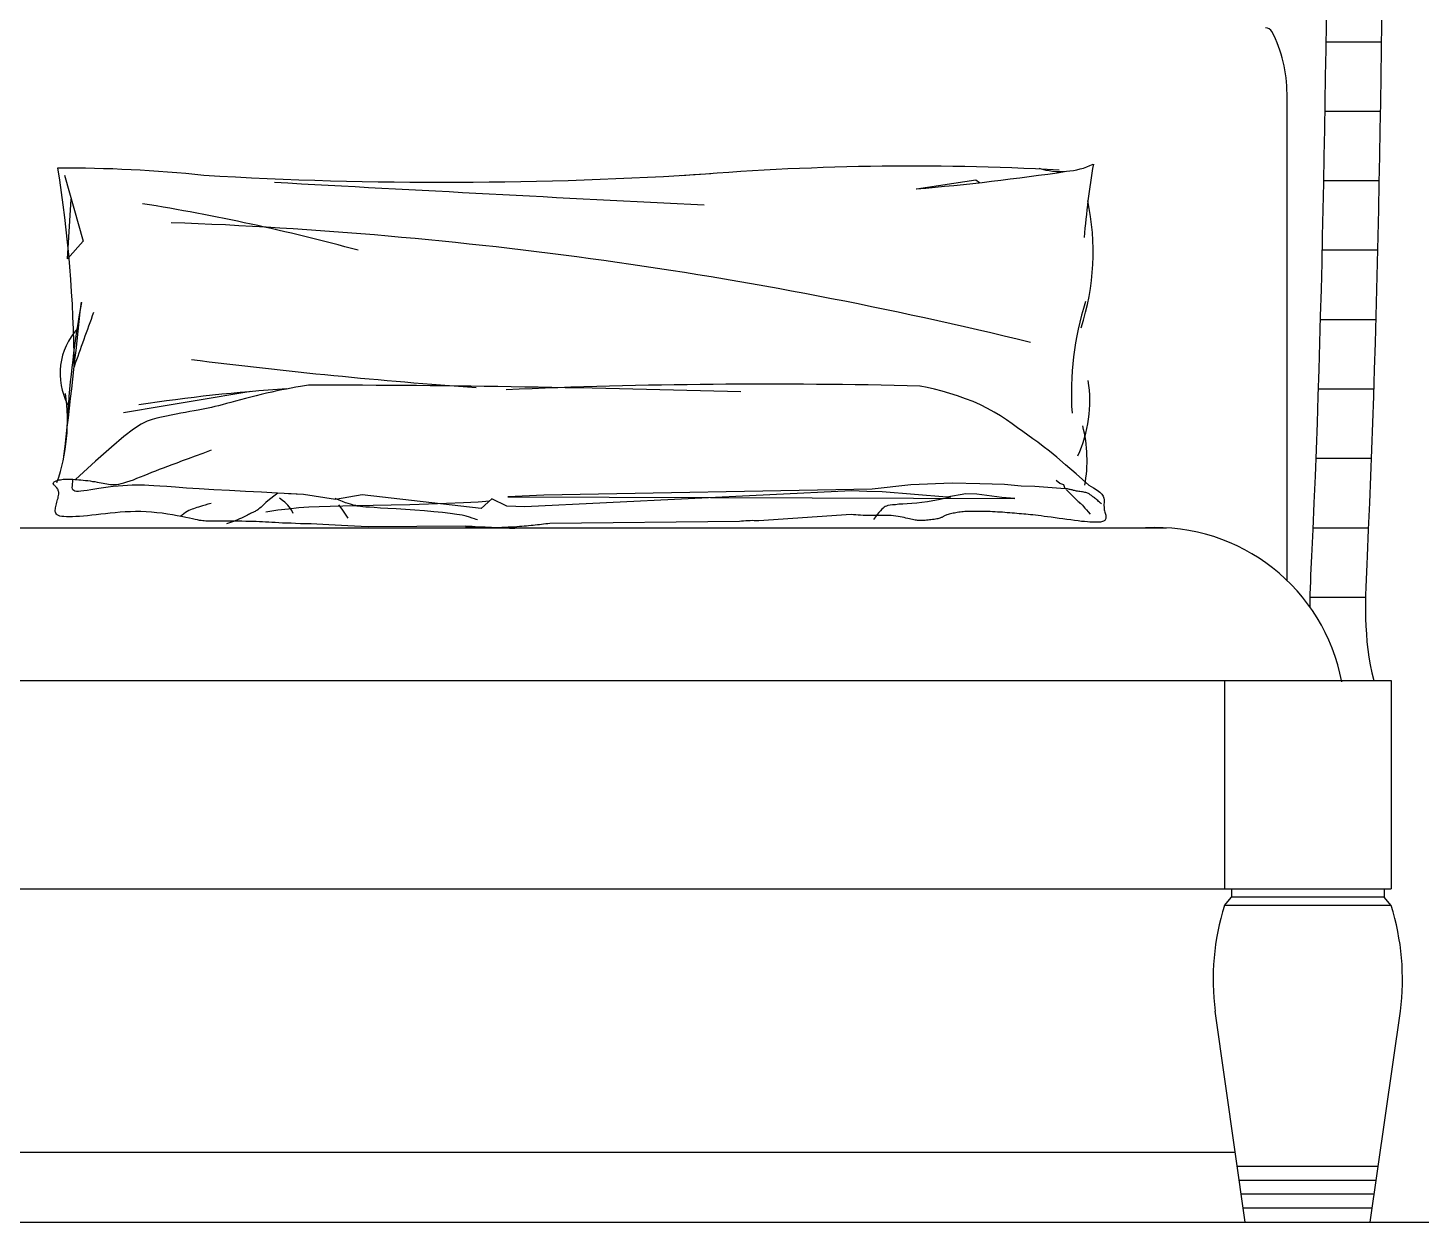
# Model space of a CAD drawing. Header units: inches. Extents: x 15.4 to 57.9, y 9.9 to 34.7.
# Drawn here: x 39.315 to 40.318, y 15.471 to 16.331 of the extents above; entities that cross this region are included whole.
import ezdxf

# ---------------------------------------------------------------- set-up
doc = ezdxf.new("R2010")
doc.units = ezdxf.units.IN
doc.header["$MEASUREMENT"] = 0
doc.layers.add('1', color=1, linetype='Continuous')
doc.layers.add('4', color=4, linetype='Continuous')

msp = doc.modelspace()

# ---------------------------------------------------------------- linework, layer by layer
at = {"layer": '1'}
for p, q in [((40.2498, 16.3215), (40.2898, 16.3215)), ((40.2218, 16.2839), (40.2218, 15.9337)), ((40.249, 16.2715), (40.289, 16.2715)), ((39.3415, 16.2255), (39.3549, 16.1779)), ((39.955, 16.2155), (39.9977, 16.2221)), ((39.9977, 16.2221), (40.0004, 16.22)), ((40.2481, 16.2215), (40.2881, 16.2215)), ((39.3437, 16.1652), (39.3464, 16.2081)), ((39.3549, 16.1779), (39.3437, 16.1652)), ((40.247, 16.1715), (40.287, 16.1715)), ((40.2458, 16.1215), (40.2858, 16.1215)), ((39.5082, 16.0727), (39.5049, 16.0721)), ((39.5114, 16.0732), (39.5082, 16.0727)), ((39.5144, 16.0737), (39.5114, 16.0732)), ((39.5173, 16.0742), (39.5144, 16.0737)), ((39.9627, 16.0725), (39.9576, 16.0735)), ((39.968, 16.0712), (39.9627, 16.0725)), ((39.4647, 16.0626), (39.4613, 16.0617)), ((39.4683, 16.0636), (39.4647, 16.0626)), ((39.4719, 16.0646), (39.4683, 16.0636)), ((39.4757, 16.0656), (39.4719, 16.0646)), ((39.4795, 16.0665), (39.4757, 16.0656)), ((39.4833, 16.0675), (39.4795, 16.0665)), ((39.487, 16.0684), (39.4833, 16.0675)), ((39.4908, 16.0692), (39.487, 16.0684)), ((39.4944, 16.07), (39.4908, 16.0692)), ((39.498, 16.0707), (39.4944, 16.07)), ((39.5015, 16.0714), (39.498, 16.0707)), ((39.5049, 16.0721), (39.5015, 16.0714)), ((39.9735, 16.0698), (39.968, 16.0712)), ((39.9791, 16.0682), (39.9735, 16.0698)), ((39.9847, 16.0664), (39.9791, 16.0682)), ((39.9904, 16.0644), (39.9847, 16.0664)), ((39.9958, 16.0623), (39.9904, 16.0644)), ((40.0011, 16.06), (39.9958, 16.0623)), ((40.2443, 16.0715), (40.2843, 16.0715)), ((39.4184, 16.0526), (39.4149, 16.0519)), ((39.4219, 16.0533), (39.4184, 16.0526)), ((39.4254, 16.0539), (39.4219, 16.0533)), ((39.4287, 16.0546), (39.4254, 16.0539)), ((39.4319, 16.0552), (39.4287, 16.0546)), ((39.4349, 16.0557), (39.4319, 16.0552)), ((39.4377, 16.0562), (39.4349, 16.0557)), ((39.4402, 16.0567), (39.4377, 16.0562)), ((39.4426, 16.0572), (39.4402, 16.0567)), ((39.445, 16.0577), (39.4426, 16.0572)), ((39.4474, 16.0582), (39.445, 16.0577)), ((39.4498, 16.0588), (39.4474, 16.0582)), ((39.4524, 16.0594), (39.4498, 16.0588)), ((39.4551, 16.0601), (39.4524, 16.0594)), ((39.4581, 16.0609), (39.4551, 16.0601)), ((39.4613, 16.0617), (39.4581, 16.0609)), ((40.0062, 16.0574), (40.0011, 16.06)), ((40.011, 16.0548), (40.0062, 16.0574)), ((40.0155, 16.052), (40.011, 16.0548)), ((39.3913, 16.0424), (39.3843, 16.0371)), ((39.3968, 16.046), (39.3913, 16.0424)), ((39.4011, 16.0482), (39.3968, 16.046)), ((39.4047, 16.0495), (39.4011, 16.0482)), ((39.408, 16.0503), (39.4047, 16.0495)), ((39.4114, 16.0511), (39.408, 16.0503)), ((39.4149, 16.0519), (39.4114, 16.0511)), ((40.0198, 16.0492), (40.0155, 16.052)), ((40.024, 16.0463), (40.0198, 16.0492)), ((40.0279, 16.0435), (40.024, 16.0463)), ((40.0317, 16.0407), (40.0279, 16.0435)), ((39.3843, 16.0371), (39.3753, 16.0296)), ((40.0353, 16.0381), (40.0317, 16.0407)), ((40.0388, 16.0356), (40.0353, 16.0381)), ((40.0424, 16.033), (40.0388, 16.0356)), ((40.0463, 16.0301), (40.0424, 16.033)), ((39.3753, 16.0296), (39.3639, 16.0195)), ((39.4309, 16.0214), (39.4358, 16.0233)), ((39.4358, 16.0233), (39.4413, 16.0253)), ((39.4413, 16.0253), (39.4475, 16.0277)), ((40.0508, 16.0266), (40.0463, 16.0301)), ((40.0561, 16.0223), (40.0508, 16.0266)), ((40.0624, 16.0169), (40.0561, 16.0223)), ((39.3639, 16.0195), (39.3496, 16.0063)), ((39.4045, 16.0114), (39.4073, 16.0125)), ((39.4073, 16.0125), (39.41, 16.0136)), ((39.41, 16.0136), (39.4129, 16.0147)), ((39.4129, 16.0147), (39.4159, 16.0158)), ((39.4159, 16.0158), (39.4191, 16.017)), ((39.4191, 16.017), (39.4226, 16.0183)), ((39.4226, 16.0183), (39.4265, 16.0198)), ((39.4265, 16.0198), (39.4309, 16.0214)), ((40.07, 16.0103), (40.0624, 16.0169)), ((40.2425, 16.0215), (40.2825, 16.0215)), ((39.3335, 16.0036), (39.3336, 16.0039)), ((39.3335, 16.0033), (39.3335, 16.0036)), ((39.3336, 16.003), (39.3335, 16.0033)), ((39.3336, 16.0039), (39.3338, 16.0042)), ((39.3337, 16.0027), (39.3336, 16.003)), ((39.3339, 16.0024), (39.3337, 16.0027)), ((39.3338, 16.0042), (39.3341, 16.0045)), ((39.3342, 16.0021), (39.3339, 16.0024)), ((39.3341, 16.0045), (39.3345, 16.0048)), ((39.3345, 16.0018), (39.3342, 16.0021)), ((39.3345, 16.0048), (39.335, 16.0051)), ((39.335, 16.0051), (39.3356, 16.0053)), ((39.3356, 16.0053), (39.3363, 16.0055)), ((39.3363, 16.0055), (39.337, 16.0058)), ((39.337, 16.0058), (39.3378, 16.0059)), ((39.3378, 16.0059), (39.3387, 16.0061)), ((39.3387, 16.0061), (39.3396, 16.0063)), ((39.3396, 16.0063), (39.3406, 16.0064)), ((39.3406, 16.0064), (39.3416, 16.0064)), ((39.3416, 16.0064), (39.3427, 16.0065)), ((39.3427, 16.0065), (39.3438, 16.0065)), ((39.3438, 16.0065), (39.345, 16.0065)), ((39.345, 16.0065), (39.3462, 16.0065)), ((39.3462, 16.0065), (39.3476, 16.0064)), ((39.3473, 16.0031), (39.3475, 16.0046)), ((39.3473, 16.0017), (39.3473, 16.0031)), ((39.3475, 16.0046), (39.3476, 16.0064)), ((39.3476, 16.0064), (39.3489, 16.0063)), ((39.3489, 16.0063), (39.3504, 16.0062)), ((39.3504, 16.0062), (39.3519, 16.0061)), ((39.3519, 16.0061), (39.3534, 16.0059)), ((39.3534, 16.0059), (39.355, 16.0058)), ((39.355, 16.0058), (39.3567, 16.0056)), ((39.3567, 16.0056), (39.3584, 16.0054)), ((39.3584, 16.0054), (39.3601, 16.0052)), ((39.3601, 16.0052), (39.3617, 16.0049)), ((39.3617, 16.0049), (39.3634, 16.0047)), ((39.3634, 16.0047), (39.365, 16.0044)), ((39.365, 16.0044), (39.3665, 16.0041)), ((39.3665, 16.0041), (39.368, 16.0038)), ((39.368, 16.0038), (39.3694, 16.0036)), ((39.3694, 16.0036), (39.3707, 16.0033)), ((39.3707, 16.0033), (39.372, 16.003)), ((39.372, 16.003), (39.3733, 16.0028)), ((39.3733, 16.0028), (39.3746, 16.0027)), ((39.3746, 16.0027), (39.376, 16.0026)), ((39.376, 16.0026), (39.3774, 16.0026)), ((39.3774, 16.0026), (39.3789, 16.0027)), ((39.3789, 16.0027), (39.3806, 16.0029)), ((39.3806, 16.0029), (39.3824, 16.0033)), ((39.3824, 16.0033), (39.3844, 16.0038)), ((39.3844, 16.0038), (39.3865, 16.0045)), ((39.3865, 16.0045), (39.3888, 16.0052)), ((39.3903, 16.0021), (39.387, 16.002)), ((39.3888, 16.0052), (39.3912, 16.0061)), ((39.3934, 16.0022), (39.3903, 16.0021)), ((39.3912, 16.0061), (39.3937, 16.0071)), ((39.3963, 16.0022), (39.3934, 16.0022)), ((39.3937, 16.0071), (39.3964, 16.0081)), ((39.3992, 16.0021), (39.3963, 16.0022)), ((39.3964, 16.0081), (39.399, 16.0092)), ((39.399, 16.0092), (39.4018, 16.0103)), ((39.4023, 16.002), (39.3992, 16.0021)), ((39.4018, 16.0103), (39.4045, 16.0114)), ((39.951, 16.0025), (39.9232, 15.9993)), ((39.9808, 16.0037), (39.951, 16.0025)), ((40.0007, 16.0032), (39.9808, 16.0037)), ((40.0185, 16.0027), (40.0007, 16.0032)), ((40.0304, 16.0014), (40.0185, 16.0027)), ((40.0584, 16.0033), (40.0557, 16.0054)), ((40.0612, 16.0025), (40.0584, 16.0033)), ((40.0621, 15.9996), (40.0612, 16.0025)), ((40.0791, 16.0021), (40.07, 16.0103)), ((40.0791, 16.0021), (40.0825, 16.0003)), ((39.3348, 16.0014), (39.3345, 16.0018)), ((39.3352, 16.0011), (39.3348, 16.0014)), ((39.3355, 16.0007), (39.3352, 16.0011)), ((39.3358, 16.0004), (39.3355, 16.0007)), ((39.3362, 16), (39.3358, 16.0004)), ((39.3364, 15.9996), (39.3362, 16)), ((39.3367, 15.9992), (39.3364, 15.9996)), ((39.3366, 15.9919), (39.3369, 15.9929)), ((39.3369, 15.9987), (39.3367, 15.9992)), ((39.3371, 15.9982), (39.3369, 15.9987)), ((39.3369, 15.9929), (39.3371, 15.9938)), ((39.3373, 15.9976), (39.3371, 15.9982)), ((39.3371, 15.9938), (39.3372, 15.9947)), ((39.3372, 15.9947), (39.3374, 15.9956)), ((39.3374, 15.997), (39.3373, 15.9976)), ((39.3374, 15.9963), (39.3374, 15.997)), ((39.3374, 15.9956), (39.3374, 15.9963)), ((39.3472, 16.0005), (39.3473, 16.0017)), ((39.3473, 15.9995), (39.3472, 16.0005)), ((39.3476, 15.9987), (39.3473, 15.9995)), ((39.3482, 15.9982), (39.3476, 15.9987)), ((39.349, 15.9978), (39.3482, 15.9982)), ((39.3501, 15.9976), (39.349, 15.9978)), ((39.3516, 15.9976), (39.3501, 15.9976)), ((39.3534, 15.9978), (39.3516, 15.9976)), ((39.3555, 15.998), (39.3534, 15.9978)), ((39.3579, 15.9984), (39.3555, 15.998)), ((39.3605, 15.9988), (39.3579, 15.9984)), ((39.3633, 15.9993), (39.3605, 15.9988)), ((39.3664, 15.9998), (39.3633, 15.9993)), ((39.3697, 16.0003), (39.3664, 15.9998)), ((39.3731, 16.0007), (39.3697, 16.0003)), ((39.3766, 16.0011), (39.3731, 16.0007)), ((39.3801, 16.0014), (39.3766, 16.0011)), ((39.3836, 16.0017), (39.3801, 16.0014)), ((39.387, 16.002), (39.3836, 16.0017)), ((39.4058, 16.0017), (39.4023, 16.002)), ((39.4101, 16.0014), (39.4058, 16.0017)), ((39.4153, 16.0011), (39.4101, 16.0014)), ((39.4216, 16.0006), (39.4153, 16.0011)), ((39.4293, 16.0001), (39.4216, 16.0006)), ((39.4386, 15.9995), (39.4293, 16.0001)), ((39.4491, 15.9989), (39.4386, 15.9995)), ((39.4603, 15.9983), (39.4491, 15.9989)), ((39.472, 15.9977), (39.4603, 15.9983)), ((39.4835, 15.997), (39.472, 15.9977)), ((39.4946, 15.9964), (39.4835, 15.997)), ((39.4901, 15.9925), (39.4881, 15.9909)), ((39.4924, 15.9943), (39.4901, 15.9925)), ((39.4952, 15.9964), (39.4924, 15.9943)), ((39.5048, 15.9959), (39.4946, 15.9964)), ((39.4985, 15.9911), (39.4963, 15.9928)), ((39.5136, 15.9954), (39.5029, 15.996)), ((39.5136, 15.9954), (39.5048, 15.9959)), ((39.5368, 15.9918), (39.5136, 15.9954)), ((39.5393, 15.9913), (39.5364, 15.9925)), ((39.556, 15.9953), (39.5368, 15.9918)), ((39.6417, 15.9854), (39.556, 15.9953)), ((39.6492, 15.9923), (39.6417, 15.9854)), ((39.6601, 15.987), (39.6492, 15.9923)), ((39.6867, 15.995), (39.6609, 15.9937)), ((39.6609, 15.9937), (40.0258, 15.9926)), ((39.9082, 15.998), (39.6731, 15.9866)), ((39.9232, 15.9993), (39.6867, 15.995)), ((39.9193, 15.9977), (39.9082, 15.998)), ((39.9082, 15.998), (39.9082, 15.998)), ((39.9303, 15.9974), (39.9193, 15.9977)), ((39.977, 15.9934), (39.9303, 15.9974)), ((39.9754, 15.9926), (39.971, 15.9917)), ((39.9799, 15.9936), (39.9754, 15.9926)), ((39.9905, 15.9958), (39.977, 15.9934)), ((39.9985, 15.9956), (39.9905, 15.9958)), ((40.0165, 15.9932), (39.9985, 15.9956)), ((40.0258, 15.9926), (40.0165, 15.9932)), ((40.0403, 16.0012), (40.0304, 16.0014)), ((40.0621, 15.9996), (40.0403, 16.0012)), ((40.0629, 15.9995), (40.0621, 15.9996)), ((40.0637, 15.9994), (40.0629, 15.9995)), ((40.0631, 15.9989), (40.0647, 15.9972)), ((40.0645, 15.9993), (40.0637, 15.9994)), ((40.0652, 15.9991), (40.0645, 15.9993)), ((40.0647, 15.9972), (40.0661, 15.9957)), ((40.0658, 15.999), (40.0652, 15.9991)), ((40.0665, 15.9989), (40.0658, 15.999)), ((40.0661, 15.9957), (40.0674, 15.9944)), ((40.0671, 15.9987), (40.0665, 15.9989)), ((40.0676, 15.9985), (40.0671, 15.9987)), ((40.0674, 15.9944), (40.0686, 15.9932)), ((40.0682, 15.9984), (40.0676, 15.9985)), ((40.0688, 15.9982), (40.0682, 15.9984)), ((40.0686, 15.9932), (40.0697, 15.9921)), ((40.0695, 15.9981), (40.0688, 15.9982)), ((40.0702, 15.9979), (40.0695, 15.9981)), ((40.0697, 15.9921), (40.0707, 15.9912)), ((40.071, 15.9978), (40.0702, 15.9979)), ((40.0719, 15.9976), (40.071, 15.9978)), ((40.0728, 15.9975), (40.0719, 15.9976)), ((40.0738, 15.9974), (40.0728, 15.9975)), ((40.0747, 15.9973), (40.0738, 15.9974)), ((40.0756, 15.9971), (40.0747, 15.9973)), ((40.0764, 15.9969), (40.0756, 15.9971)), ((40.0771, 15.9968), (40.0764, 15.9969)), ((40.0778, 15.9966), (40.0771, 15.9968)), ((40.0783, 15.9963), (40.0778, 15.9966)), ((40.0789, 15.9961), (40.0783, 15.9963)), ((40.0793, 15.9959), (40.0789, 15.9961)), ((40.0797, 15.9956), (40.0793, 15.9959)), ((40.0801, 15.9953), (40.0797, 15.9956)), ((40.0806, 15.995), (40.0801, 15.9953)), ((40.081, 15.9946), (40.0806, 15.995)), ((40.0815, 15.9942), (40.081, 15.9946)), ((40.0821, 15.9938), (40.0815, 15.9942)), ((40.0826, 15.9934), (40.0821, 15.9938)), ((40.0825, 16.0003), (40.0851, 15.9986)), ((40.0832, 15.993), (40.0826, 15.9934)), ((40.0838, 15.9925), (40.0832, 15.993)), ((40.0844, 15.992), (40.0838, 15.9925)), ((40.085, 15.9915), (40.0844, 15.992)), ((40.0851, 15.9986), (40.0871, 15.997)), ((40.0871, 15.997), (40.0885, 15.9956)), ((40.0885, 15.9956), (40.0894, 15.9942)), ((40.0894, 15.9942), (40.0899, 15.9929)), ((40.0899, 15.9929), (40.0901, 15.9917)), ((39.3349, 15.9841), (39.335, 15.985)), ((39.3349, 15.9833), (39.3349, 15.9841)), ((39.3351, 15.9826), (39.3349, 15.9833)), ((39.335, 15.985), (39.3351, 15.9859)), ((39.3351, 15.9859), (39.3353, 15.9868)), ((39.3353, 15.9819), (39.3351, 15.9826)), ((39.3353, 15.9868), (39.3355, 15.9878)), ((39.3355, 15.9878), (39.3358, 15.9888)), ((39.3358, 15.9888), (39.3361, 15.9899)), ((39.3361, 15.9899), (39.3364, 15.9909)), ((39.3364, 15.9909), (39.3366, 15.9919)), ((39.378, 15.9823), (39.3745, 15.9819)), ((39.3816, 15.9826), (39.378, 15.9823)), ((39.3853, 15.9829), (39.3816, 15.9826)), ((39.389, 15.983), (39.3853, 15.9829)), ((39.3927, 15.9831), (39.389, 15.983)), ((39.3965, 15.9831), (39.3927, 15.9831)), ((39.4004, 15.983), (39.3965, 15.9831)), ((39.4042, 15.9827), (39.4004, 15.983)), ((39.4081, 15.9823), (39.4042, 15.9827)), ((39.4119, 15.9819), (39.4081, 15.9823)), ((39.4286, 15.9825), (39.4274, 15.9816)), ((39.4299, 15.9832), (39.4286, 15.9825)), ((39.431, 15.9838), (39.4299, 15.9832)), ((39.4322, 15.9843), (39.431, 15.9838)), ((39.4334, 15.9848), (39.4322, 15.9843)), ((39.4345, 15.9852), (39.4334, 15.9848)), ((39.4356, 15.9856), (39.4345, 15.9852)), ((39.4368, 15.986), (39.4356, 15.9856)), ((39.4381, 15.9864), (39.4368, 15.986)), ((39.4394, 15.9869), (39.4381, 15.9864)), ((39.441, 15.9873), (39.4394, 15.9869)), ((39.4428, 15.9878), (39.441, 15.9873)), ((39.4448, 15.9884), (39.4428, 15.9878)), ((39.4472, 15.989), (39.4448, 15.9884)), ((39.4765, 15.9822), (39.476, 15.9819)), ((39.4771, 15.9825), (39.4765, 15.9822)), ((39.4776, 15.9827), (39.4771, 15.9825)), ((39.4782, 15.983), (39.4776, 15.9827)), ((39.4788, 15.9833), (39.4782, 15.983)), ((39.4794, 15.9836), (39.4788, 15.9833)), ((39.4801, 15.984), (39.4794, 15.9836)), ((39.4808, 15.9845), (39.4801, 15.984)), ((39.4815, 15.985), (39.4808, 15.9845)), ((39.4823, 15.9857), (39.4815, 15.985)), ((39.4831, 15.9864), (39.4823, 15.9857)), ((39.4841, 15.9873), (39.4831, 15.9864)), ((39.4852, 15.9883), (39.4841, 15.9873)), ((39.4865, 15.9896), (39.4852, 15.9883)), ((39.4881, 15.9909), (39.4865, 15.9896)), ((39.4866, 15.983), (39.4952, 15.9843)), ((39.4952, 15.9843), (39.5029, 15.9852)), ((39.5002, 15.9898), (39.4985, 15.9911)), ((39.5015, 15.9887), (39.5002, 15.9898)), ((39.5025, 15.9877), (39.5015, 15.9887)), ((39.5034, 15.9866), (39.5025, 15.9877)), ((39.5029, 15.9852), (39.5103, 15.986)), ((39.5042, 15.9853), (39.5034, 15.9866)), ((39.5052, 15.9838), (39.5042, 15.9853)), ((39.5063, 15.9818), (39.5052, 15.9838)), ((39.5103, 15.986), (39.5175, 15.9865)), ((39.5175, 15.9865), (39.5249, 15.9868)), ((39.5249, 15.9868), (39.5329, 15.9871)), ((39.5329, 15.9871), (39.5419, 15.9873)), ((39.5414, 15.9848), (39.5391, 15.9881)), ((39.5418, 15.9903), (39.5393, 15.9913)), ((39.5459, 15.9783), (39.5414, 15.9848)), ((39.544, 15.9895), (39.5418, 15.9903)), ((39.5419, 15.9873), (39.5522, 15.9875)), ((39.5458, 15.9889), (39.544, 15.9895)), ((39.5475, 15.9884), (39.5458, 15.9889)), ((39.5489, 15.988), (39.5475, 15.9884)), ((39.5501, 15.9876), (39.5489, 15.988)), ((39.5513, 15.9874), (39.5501, 15.9876)), ((39.5523, 15.9871), (39.5513, 15.9874)), ((39.5522, 15.9875), (39.5639, 15.9877)), ((39.5534, 15.987), (39.5523, 15.9871)), ((39.5547, 15.9868), (39.5534, 15.987)), ((39.5564, 15.9866), (39.5547, 15.9868)), ((39.5585, 15.9864), (39.5564, 15.9866)), ((39.5612, 15.9862), (39.5585, 15.9864)), ((39.5646, 15.986), (39.5612, 15.9862)), ((39.5639, 15.9877), (39.5767, 15.988)), ((39.569, 15.9857), (39.5646, 15.986)), ((39.5743, 15.9854), (39.569, 15.9857)), ((39.5804, 15.985), (39.5743, 15.9854)), ((39.5767, 15.988), (39.5902, 15.9883)), ((39.587, 15.9846), (39.5804, 15.985)), ((39.5939, 15.9841), (39.587, 15.9846)), ((39.5902, 15.9883), (39.6037, 15.9887)), ((39.6008, 15.9836), (39.5939, 15.9841)), ((39.6075, 15.983), (39.6008, 15.9836)), ((39.6037, 15.9887), (39.6167, 15.9891)), ((39.6138, 15.9824), (39.6075, 15.983)), ((39.6193, 15.9818), (39.6138, 15.9824)), ((39.6167, 15.9891), (39.6288, 15.9896)), ((39.6288, 15.9896), (39.6394, 15.9902)), ((39.6394, 15.9902), (39.6479, 15.9909)), ((39.6731, 15.9866), (39.6601, 15.987)), ((39.928, 15.9825), (39.9268, 15.981)), ((39.9291, 15.9837), (39.928, 15.9825)), ((39.9301, 15.9848), (39.9291, 15.9837)), ((39.931, 15.9856), (39.9301, 15.9848)), ((39.9318, 15.9863), (39.931, 15.9856)), ((39.9325, 15.9867), (39.9318, 15.9863)), ((39.9334, 15.9871), (39.9325, 15.9867)), ((39.9345, 15.9874), (39.9334, 15.9871)), ((39.936, 15.9877), (39.9345, 15.9874)), ((39.9378, 15.9879), (39.936, 15.9877)), ((39.94, 15.9881), (39.9378, 15.9879)), ((39.9424, 15.9884), (39.94, 15.9881)), ((39.9452, 15.9885), (39.9424, 15.9884)), ((39.9484, 15.9887), (39.9452, 15.9885)), ((39.9518, 15.9889), (39.9484, 15.9887)), ((39.9553, 15.9892), (39.9518, 15.9889)), ((39.959, 15.9897), (39.9553, 15.9892)), ((39.9629, 15.9902), (39.959, 15.9897)), ((39.9669, 15.9909), (39.9629, 15.9902)), ((39.971, 15.9917), (39.9669, 15.9909)), ((39.9824, 15.9821), (39.9814, 15.9819)), ((39.9834, 15.9823), (39.9824, 15.9821)), ((39.9844, 15.9825), (39.9834, 15.9823)), ((39.9855, 15.9826), (39.9844, 15.9825)), ((39.9865, 15.9828), (39.9855, 15.9826)), ((39.9876, 15.9829), (39.9865, 15.9828)), ((39.9887, 15.983), (39.9876, 15.9829)), ((39.9899, 15.9831), (39.9887, 15.983)), ((39.991, 15.9832), (39.9899, 15.9831)), ((39.9922, 15.9832), (39.991, 15.9832)), ((39.9934, 15.9833), (39.9922, 15.9832)), ((39.9947, 15.9833), (39.9934, 15.9833)), ((39.996, 15.9833), (39.9947, 15.9833)), ((39.9974, 15.9833), (39.996, 15.9833)), ((39.9988, 15.9833), (39.9974, 15.9833)), ((40.0003, 15.9833), (39.9988, 15.9833)), ((40.0018, 15.9833), (40.0003, 15.9833)), ((40.0033, 15.9833), (40.0018, 15.9833)), ((40.0049, 15.9832), (40.0033, 15.9833)), ((40.0065, 15.9832), (40.0049, 15.9832)), ((40.0082, 15.9831), (40.0065, 15.9832)), ((40.0098, 15.983), (40.0082, 15.9831)), ((40.0116, 15.9829), (40.0098, 15.983)), ((40.0133, 15.9828), (40.0116, 15.9829)), ((40.0151, 15.9827), (40.0133, 15.9828)), ((40.0169, 15.9826), (40.0151, 15.9827)), ((40.0186, 15.9825), (40.0169, 15.9826)), ((40.0204, 15.9823), (40.0186, 15.9825)), ((40.0222, 15.9822), (40.0204, 15.9823)), ((40.024, 15.9821), (40.0222, 15.9822)), ((40.0257, 15.9819), (40.024, 15.9821)), ((40.0707, 15.9912), (40.0715, 15.9905)), ((40.0715, 15.9905), (40.0722, 15.9899)), ((40.0722, 15.9899), (40.0728, 15.9893)), ((40.0728, 15.9893), (40.0736, 15.9886)), ((40.0736, 15.9886), (40.0745, 15.9877)), ((40.0745, 15.9877), (40.0754, 15.9867)), ((40.0754, 15.9867), (40.0764, 15.9856)), ((40.0764, 15.9856), (40.0776, 15.9843)), ((40.0776, 15.9843), (40.0788, 15.9829)), ((40.0788, 15.9829), (40.0801, 15.9813)), ((40.0856, 15.991), (40.085, 15.9915)), ((40.0862, 15.9904), (40.0856, 15.991)), ((40.0869, 15.9899), (40.0862, 15.9904)), ((40.0876, 15.9893), (40.0869, 15.9899)), ((40.0882, 15.9887), (40.0876, 15.9893)), ((40.0901, 15.9895), (40.09, 15.9884)), ((40.09, 15.9884), (40.09, 15.9874)), ((40.09, 15.9874), (40.0901, 15.9864)), ((40.0901, 15.9917), (40.0902, 15.9906)), ((40.0902, 15.9906), (40.0901, 15.9895)), ((40.0901, 15.9864), (40.0902, 15.9855)), ((40.0902, 15.9855), (40.0903, 15.9845)), ((40.0903, 15.9845), (40.0905, 15.9836)), ((40.0905, 15.9836), (40.0907, 15.9828)), ((40.0907, 15.9828), (40.0909, 15.982)), ((39.3358, 15.9813), (39.3353, 15.9819)), ((39.3364, 15.9807), (39.3358, 15.9813)), ((39.3372, 15.9803), (39.3364, 15.9807)), ((39.3383, 15.9799), (39.3372, 15.9803)), ((39.3396, 15.9796), (39.3383, 15.9799)), ((39.3411, 15.9795), (39.3396, 15.9796)), ((39.343, 15.9793), (39.3411, 15.9795)), ((39.345, 15.9793), (39.343, 15.9793)), ((39.3473, 15.9794), (39.345, 15.9793)), ((39.3497, 15.9795), (39.3473, 15.9794)), ((39.3524, 15.9796), (39.3497, 15.9795)), ((39.3552, 15.9799), (39.3524, 15.9796)), ((39.3582, 15.9801), (39.3552, 15.9799)), ((39.3612, 15.9805), (39.3582, 15.9801)), ((39.3644, 15.9808), (39.3612, 15.9805)), ((39.3677, 15.9812), (39.3644, 15.9808)), ((39.3711, 15.9816), (39.3677, 15.9812)), ((39.3745, 15.9819), (39.3711, 15.9816)), ((39.4157, 15.9813), (39.4119, 15.9819)), ((39.4193, 15.9807), (39.4157, 15.9813)), ((39.4227, 15.9801), (39.4193, 15.9807)), ((39.4259, 15.9795), (39.4227, 15.9801)), ((39.4262, 15.9806), (39.4249, 15.9795)), ((39.4289, 15.9789), (39.4259, 15.9795)), ((39.4274, 15.9816), (39.4262, 15.9806)), ((39.4315, 15.9783), (39.4289, 15.9789)), ((39.4338, 15.9778), (39.4315, 15.9783)), ((39.4357, 15.9774), (39.4338, 15.9778)), ((39.4374, 15.9771), (39.4357, 15.9774)), ((39.4388, 15.9768), (39.4374, 15.9771)), ((39.44, 15.9766), (39.4388, 15.9768)), ((39.4411, 15.9765), (39.44, 15.9766)), ((39.4422, 15.9764), (39.4411, 15.9765)), ((39.4434, 15.9763), (39.4422, 15.9764)), ((39.4446, 15.9763), (39.4434, 15.9763)), ((39.4461, 15.9763), (39.4446, 15.9763)), ((39.4478, 15.9763), (39.4461, 15.9763)), ((39.4499, 15.9763), (39.4478, 15.9763)), ((39.4522, 15.9763), (39.4499, 15.9763)), ((39.4548, 15.9763), (39.4522, 15.9763)), ((39.4575, 15.9763), (39.4548, 15.9763)), ((39.4604, 15.9763), (39.4575, 15.9763)), ((39.4604, 15.975), (39.4581, 15.9743)), ((39.4633, 15.9762), (39.4604, 15.9763)), ((39.4625, 15.9757), (39.4604, 15.975)), ((39.4644, 15.9764), (39.4625, 15.9757)), ((39.4663, 15.9762), (39.4633, 15.9762)), ((39.4661, 15.9771), (39.4644, 15.9764)), ((39.4677, 15.9778), (39.4661, 15.9771)), ((39.4692, 15.9762), (39.4663, 15.9762)), ((39.4691, 15.9785), (39.4677, 15.9778)), ((39.4704, 15.9791), (39.4691, 15.9785)), ((39.4721, 15.9761), (39.4692, 15.9762)), ((39.4715, 15.9796), (39.4704, 15.9791)), ((39.4725, 15.9801), (39.4715, 15.9796)), ((39.4748, 15.9761), (39.4721, 15.9761)), ((39.4733, 15.9806), (39.4725, 15.9801)), ((39.4741, 15.981), (39.4733, 15.9806)), ((39.4748, 15.9813), (39.4741, 15.981)), ((39.4754, 15.9817), (39.4748, 15.9813)), ((39.4773, 15.976), (39.4748, 15.9761)), ((39.476, 15.9819), (39.4754, 15.9817)), ((39.4797, 15.9759), (39.4773, 15.976)), ((39.482, 15.9758), (39.4797, 15.9759)), ((39.4842, 15.9757), (39.482, 15.9758)), ((39.4864, 15.9756), (39.4842, 15.9757)), ((39.4887, 15.9754), (39.4864, 15.9756)), ((39.4909, 15.9753), (39.4887, 15.9754)), ((39.4933, 15.9752), (39.4909, 15.9753)), ((39.4959, 15.9751), (39.4933, 15.9752)), ((39.4986, 15.9749), (39.4959, 15.9751)), ((39.5015, 15.9748), (39.4986, 15.9749)), ((39.5047, 15.9747), (39.5015, 15.9748)), ((39.508, 15.9746), (39.5047, 15.9747)), ((39.5116, 15.9744), (39.508, 15.9746)), ((39.5153, 15.9743), (39.5116, 15.9744)), ((39.5192, 15.9742), (39.5153, 15.9743)), ((39.5233, 15.974), (39.5192, 15.9742)), ((39.5275, 15.9738), (39.5233, 15.974)), ((39.5319, 15.9736), (39.5275, 15.9738)), ((39.5364, 15.9734), (39.5319, 15.9736)), ((39.541, 15.9732), (39.5364, 15.9734)), ((39.5457, 15.9729), (39.541, 15.9732)), ((39.5505, 15.9727), (39.5457, 15.9729)), ((39.5553, 15.9724), (39.5505, 15.9727)), ((39.5602, 15.9721), (39.5553, 15.9724)), ((39.6302, 15.9726), (39.5602, 15.9721)), ((39.624, 15.9811), (39.6193, 15.9818)), ((39.6278, 15.9805), (39.624, 15.9811)), ((39.6309, 15.9798), (39.6278, 15.9805)), ((39.635, 15.9723), (39.6302, 15.9726)), ((39.6333, 15.9791), (39.6309, 15.9798)), ((39.6352, 15.9785), (39.6333, 15.9791)), ((39.6397, 15.972), (39.635, 15.9723)), ((39.6367, 15.978), (39.6352, 15.9785)), ((39.6379, 15.9775), (39.6367, 15.978)), ((39.6389, 15.9771), (39.6379, 15.9775)), ((39.6444, 15.9718), (39.6397, 15.972)), ((39.6653, 15.972), (39.6633, 15.9719)), ((39.6672, 15.9721), (39.6653, 15.972)), ((39.6691, 15.9723), (39.6672, 15.9721)), ((39.6708, 15.9724), (39.6691, 15.9723)), ((39.6725, 15.9726), (39.6708, 15.9724)), ((39.6742, 15.9727), (39.6725, 15.9726)), ((39.6758, 15.9729), (39.6742, 15.9727)), ((39.6775, 15.973), (39.6758, 15.9729)), ((39.679, 15.9732), (39.6775, 15.973)), ((39.6806, 15.9734), (39.679, 15.9732)), ((39.6821, 15.9735), (39.6806, 15.9734)), ((39.6836, 15.9737), (39.6821, 15.9735)), ((39.6851, 15.9738), (39.6836, 15.9737)), ((39.6866, 15.974), (39.6851, 15.9738)), ((39.6881, 15.9742), (39.6866, 15.974)), ((39.6896, 15.9743), (39.6881, 15.9742)), ((39.6911, 15.9745), (39.6896, 15.9743)), ((39.8276, 15.9761), (39.6911, 15.9745)), ((39.8291, 15.9762), (39.8276, 15.9761)), ((39.8306, 15.9763), (39.8291, 15.9762)), ((39.8321, 15.9764), (39.8306, 15.9763)), ((39.8336, 15.9765), (39.8321, 15.9764)), ((39.8352, 15.9765), (39.8336, 15.9765)), ((39.8367, 15.9766), (39.8352, 15.9765)), ((39.8383, 15.9765), (39.8367, 15.9766)), ((39.8399, 15.9765), (39.8383, 15.9765)), ((39.8415, 15.9764), (39.8399, 15.9765)), ((39.908, 15.9811), (39.8415, 15.9764)), ((39.9097, 15.9809), (39.908, 15.9811)), ((39.9114, 15.9808), (39.9097, 15.9809)), ((39.9131, 15.9806), (39.9114, 15.9808)), ((39.9148, 15.9805), (39.9131, 15.9806)), ((39.9166, 15.9804), (39.9148, 15.9805)), ((39.9184, 15.9803), (39.9166, 15.9804)), ((39.9202, 15.9802), (39.9184, 15.9803)), ((39.922, 15.9802), (39.9202, 15.9802)), ((39.9239, 15.9802), (39.922, 15.9802)), ((39.9258, 15.9802), (39.9239, 15.9802)), ((39.9255, 15.9793), (39.9242, 15.9775)), ((39.9268, 15.981), (39.9255, 15.9793)), ((39.9277, 15.9802), (39.9258, 15.9802)), ((39.9295, 15.9803), (39.9277, 15.9802)), ((39.9314, 15.9803), (39.9295, 15.9803)), ((39.9333, 15.9803), (39.9314, 15.9803)), ((39.9351, 15.9802), (39.9333, 15.9803)), ((39.9368, 15.9802), (39.9351, 15.9802)), ((39.9385, 15.9801), (39.9368, 15.9802)), ((39.9402, 15.9799), (39.9385, 15.9801)), ((39.9418, 15.9797), (39.9402, 15.9799)), ((39.9433, 15.9794), (39.9418, 15.9797)), ((39.9448, 15.9791), (39.9433, 15.9794)), ((39.9462, 15.9788), (39.9448, 15.9791)), ((39.9475, 15.9785), (39.9462, 15.9788)), ((39.9488, 15.9782), (39.9475, 15.9785)), ((39.95, 15.9779), (39.9488, 15.9782)), ((39.9511, 15.9776), (39.95, 15.9779)), ((39.9522, 15.9774), (39.9511, 15.9776)), ((39.9532, 15.9772), (39.9522, 15.9774)), ((39.9541, 15.977), (39.9532, 15.9772)), ((39.9551, 15.9769), (39.9541, 15.977)), ((39.9559, 15.9768), (39.9551, 15.9769)), ((39.9568, 15.9767), (39.9559, 15.9768)), ((39.9576, 15.9767), (39.9568, 15.9767)), ((39.9585, 15.9767), (39.9576, 15.9767)), ((39.9594, 15.9767), (39.9585, 15.9767)), ((39.9603, 15.9767), (39.9594, 15.9767)), ((39.9613, 15.9768), (39.9603, 15.9767)), ((39.9623, 15.9769), (39.9613, 15.9768)), ((39.9634, 15.977), (39.9623, 15.9769)), ((39.9645, 15.9771), (39.9634, 15.977)), ((39.9655, 15.9772), (39.9645, 15.9771)), ((39.9666, 15.9774), (39.9655, 15.9772)), ((39.9677, 15.9775), (39.9666, 15.9774)), ((39.9687, 15.9777), (39.9677, 15.9775)), ((39.9696, 15.9778), (39.9687, 15.9777)), ((39.9705, 15.978), (39.9696, 15.9778)), ((39.9712, 15.9782), (39.9705, 15.978)), ((39.9719, 15.9784), (39.9712, 15.9782)), ((39.9724, 15.9786), (39.9719, 15.9784)), ((39.9729, 15.9788), (39.9724, 15.9786)), ((39.9733, 15.9789), (39.9729, 15.9788)), ((39.9737, 15.9791), (39.9733, 15.9789)), ((39.974, 15.9794), (39.9737, 15.9791)), ((39.9744, 15.9796), (39.974, 15.9794)), ((39.9748, 15.9798), (39.9744, 15.9796)), ((39.9752, 15.98), (39.9748, 15.9798)), ((39.9758, 15.9802), (39.9752, 15.98)), ((39.9764, 15.9805), (39.9758, 15.9802)), ((39.977, 15.9807), (39.9764, 15.9805)), ((39.9778, 15.981), (39.977, 15.9807)), ((39.9786, 15.9812), (39.9778, 15.981)), ((39.9795, 15.9814), (39.9786, 15.9812)), ((39.9804, 15.9817), (39.9795, 15.9814)), ((39.9814, 15.9819), (39.9804, 15.9817)), ((40.0274, 15.9818), (40.0257, 15.9819)), ((40.0291, 15.9816), (40.0274, 15.9818)), ((40.0307, 15.9815), (40.0291, 15.9816)), ((40.0323, 15.9813), (40.0307, 15.9815)), ((40.0338, 15.9812), (40.0323, 15.9813)), ((40.0355, 15.981), (40.0338, 15.9812)), ((40.0371, 15.9809), (40.0355, 15.981)), ((40.0389, 15.9807), (40.0371, 15.9809)), ((40.0407, 15.9805), (40.0389, 15.9807)), ((40.0426, 15.9802), (40.0407, 15.9805)), ((40.0448, 15.98), (40.0426, 15.9802)), ((40.047, 15.9797), (40.0448, 15.98)), ((40.0495, 15.9793), (40.047, 15.9797)), ((40.0521, 15.979), (40.0495, 15.9793)), ((40.0549, 15.9786), (40.0521, 15.979)), ((40.0577, 15.9782), (40.0549, 15.9786)), ((40.0605, 15.9778), (40.0577, 15.9782)), ((40.0634, 15.9775), (40.0605, 15.9778)), ((40.0662, 15.9771), (40.0634, 15.9775)), ((40.0689, 15.9767), (40.0662, 15.9771)), ((40.0715, 15.9764), (40.0689, 15.9767)), ((40.0739, 15.9761), (40.0715, 15.9764)), ((40.0761, 15.9759), (40.0739, 15.9761)), ((40.0782, 15.9757), (40.0761, 15.9759)), ((40.08, 15.9756), (40.0782, 15.9757)), ((40.0817, 15.9755), (40.08, 15.9756)), ((40.0831, 15.9754), (40.0817, 15.9755)), ((40.0845, 15.9754), (40.0831, 15.9754)), ((40.0857, 15.9754), (40.0845, 15.9754)), ((40.0867, 15.9755), (40.0857, 15.9754)), ((40.0876, 15.9756), (40.0867, 15.9755)), ((40.0884, 15.9758), (40.0876, 15.9756)), ((40.0891, 15.976), (40.0884, 15.9758)), ((40.0897, 15.9762), (40.0891, 15.976)), ((40.0902, 15.9765), (40.0897, 15.9762)), ((40.0906, 15.9768), (40.0902, 15.9765)), ((40.0909, 15.9772), (40.0906, 15.9768)), ((40.0909, 15.982), (40.0911, 15.9812)), ((40.0912, 15.9776), (40.0909, 15.9772)), ((40.0911, 15.9812), (40.0913, 15.9805)), ((40.0913, 15.9781), (40.0912, 15.9776)), ((40.0913, 15.9805), (40.0914, 15.9798)), ((40.0914, 15.9786), (40.0913, 15.9781)), ((40.0914, 15.9798), (40.0914, 15.9792)), ((40.0914, 15.9792), (40.0914, 15.9786)), ((38.4587, 15.9715), (40.135, 15.9715)), ((39.6343, 15.9717), (39.6304, 15.9718)), ((39.638, 15.9716), (39.6343, 15.9717)), ((39.6415, 15.9715), (39.638, 15.9716)), ((39.6449, 15.9715), (39.6415, 15.9715)), ((39.649, 15.9716), (39.6444, 15.9718)), ((39.648, 15.9715), (39.6449, 15.9715)), ((39.651, 15.9715), (39.648, 15.9715)), ((39.6534, 15.9713), (39.649, 15.9716)), ((39.6538, 15.9715), (39.651, 15.9715)), ((39.6577, 15.9712), (39.6534, 15.9713)), ((39.6564, 15.9716), (39.6538, 15.9715)), ((39.6588, 15.9717), (39.6564, 15.9716)), ((39.6619, 15.971), (39.6577, 15.9712)), ((39.6611, 15.9718), (39.6588, 15.9717)), ((39.6633, 15.9719), (39.6611, 15.9718)), ((39.6659, 15.9709), (39.6619, 15.971)), ((40.2405, 15.9715), (40.2805, 15.9715)), ((40.2384, 15.9215), (40.2784, 15.9215)), ((38.2968, 15.8615), (40.2968, 15.8615)), ((40.1768, 15.8615), (40.1768, 15.7115)), ((40.2968, 15.8615), (40.2968, 15.7115)), ((38.2968, 15.7115), (40.2968, 15.7115)), ((40.1818, 15.7115), (40.1818, 15.7055)), ((40.2918, 15.7115), (40.2918, 15.7055)), ((40.1768, 15.6995), (40.1818, 15.7055)), ((40.2918, 15.7055), (40.1818, 15.7055)), ((40.2968, 15.6995), (40.2918, 15.7055)), ((40.2968, 15.6995), (40.1768, 15.6995)), ((40.1918, 15.4715), (40.1702, 15.6234)), ((40.2818, 15.4715), (40.3035, 15.6234)), ((40.1847, 15.5215), (38.409, 15.5215)), ((40.2875, 15.5115), (40.1862, 15.5115)), ((40.2861, 15.5015), (40.1876, 15.5015)), ((40.2847, 15.4915), (40.189, 15.4915)), ((40.2833, 15.4815), (40.1904, 15.4815))]:
    msp.add_line(p, q, dxfattribs=at)
for centre, radius, start, end in [((40.2065, 16.3265), 0.005, 27.232, 90), ((40.1239, 16.2839), 0.098, 0, 27.232), ((40.0589, 16.282), 0.054, 253.1617, 295.6803), ((40.6487, 16.1359), 0.5746, 170.2346, 175.5449), ((39.3408, 15.2593), 0.9712, 84.0188, 90.2333), ((38.4169, 16.0837), 0.9316, 0.2338, 9.0725), ((39.6147, 19.2028), 2.9825, 266.6796, 273.6963), ((39.9524, 14.2761), 1.9558, 86.9125, 94.8772), ((39.8049, 17.9669), 1.7578, 274.8966, 278.4463), ((43.9332, 97.0934), 80.9949, 266.857282, 267.076445), ((39.1681, 14.7651), 1.4579, 74.6899, 80.9333), ((39.9071, 16.1701), 0.1752, 341.8491, 12.1644), ((39.307, 13.1313), 3.0619, 76.2044, 87.9164), ((25.7026, 17.6303), 13.7329, 353.27894, 353.74431), ((40.023, 16.0103), 0.6805, 169.5438, 176.627), ((40.2882, 16.0682), 0.2216, 162.6419, 183.7036), ((56.4093, 9.9794), 18.1213, 160.1709, 160.30184), ((39.3866, 16.0825), 0.0482, 137.7292, 207.8213), ((39.9137, 19.9266), 3.864, 262.8533, 265.9098), ((39.4875, 4.3018), 11.7725, 88.33937, 89.85504), ((39.8476, 11.697), 4.3779, 88.5608, 92.4604), ((39.9851, 16.0628), 0.0948, 335.2909, 8.8766), ((39.2078, 16.0489), 0.1359, 340.7847, 8.1197), ((55.5024, -80.3587), 97.751, 99.436445, 99.490997), ((39.5749, 14.893), 1.1807, 93.5619, 98.7602), ((39.977, 16.02), 0.1009, 349.7542, 14.2451), ((40.1275, 15.8355), 0.1361, 10.5769, 93.1651), ((40.3459, 15.6464), 0.1772, 162.5816, 187.4741), ((40.1278, 15.6464), 0.1772, 352.5259, 17.4184)]:
    msp.add_arc(centre, radius, start, end, dxfattribs=at)
for points, knots in [([(40.2544, 17.3715), (40.2584, 17.2833), (40.2487, 17.1416), (40.2605, 16.8729), (40.2501, 16.4875), (40.2493, 16.1436), (40.2383, 15.9267), (40.2383, 15.9146)], [0, 0, 0, 0, 264.753848, 425.776391, 806.27534, 1420.942738, 1457.32222, 1457.32222, 1457.32222, 1457.32222]), ([(40.2944, 17.3715), (40.2984, 17.2833), (40.2887, 17.1416), (40.3005, 16.8729), (40.2901, 16.4875), (40.2892, 16.1259), (40.2765, 15.8913), (40.2843, 15.8615)], [0, 0, 0, 0, 264.753848, 425.776391, 806.27534, 1420.942738, 1510.488657, 1510.488657, 1510.488657, 1510.488657])]:
    msp.add_open_spline(points, degree=3, knots=knots, dxfattribs=at)
at = {"layer": '4'}
msp.add_line((37.2544, 15.4715), (57.5806, 15.4715), dxfattribs=at)

doc.saveas('drawing.dxf')
